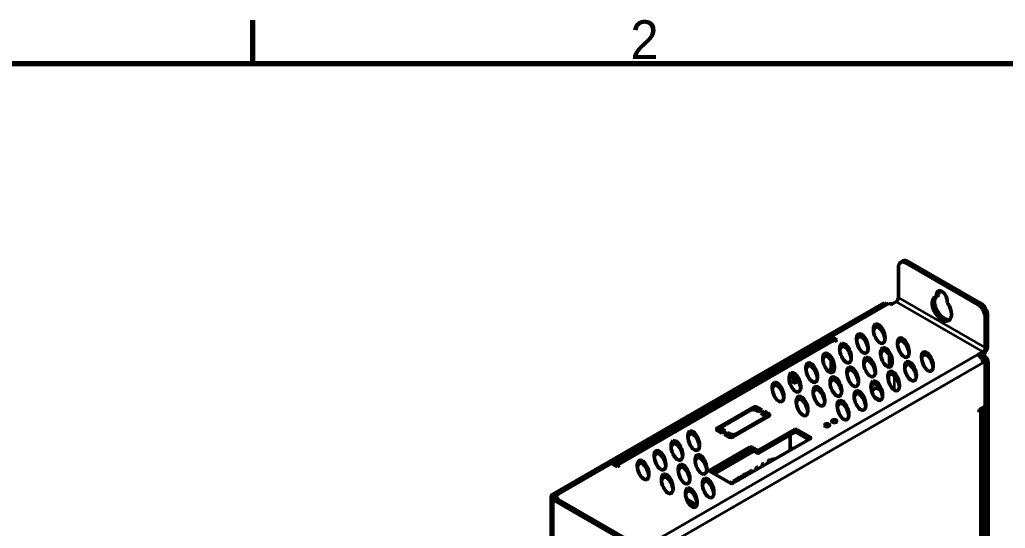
# Model space of a CAD drawing. Header units: millimetres. Extents: x 1506 to 4435, y -334 to 994.
# Drawn here: x 2350.5 to 2639.8, y 825 to 974.4 of the extents above; entities that cross this region are included whole.
import ezdxf

# ---------------------------------------------------------------- set-up
doc = ezdxf.new("R2010")
doc.units = ezdxf.units.MM
doc.header["$LTSCALE"] = 3.5
doc.layers.get('0').update_dxf_attribs({"lineweight": 25})
for name, color, linetype, lineweight in [('경계(ISO)', 7, 'Continuous', 70), ('외형선(ISO)', 7, 'Continuous', 50), ('좁은 외형선(ISO)', 7, 'Continuous', 35)]:
    doc.layers.add(name, color=color, linetype=linetype, lineweight=lineweight)
doc.styles.get("Standard").update_dxf_attribs({"font": ''})
doc.styles.get('Standard').set_extended_font_data('Gulim')

# ---------------------------------------------------------------- blocks, each defined once
blk = doc.blocks.new('경계 Default Border')
at = {"layer": '경계(ISO)'}
blk.add_line((280, 287), (280, 290.9), dxfattribs=at)
at = {"layer": '경계(ISO)', "flags": 128}
blk.add_lwpolyline([(10, 10), (10, 287), (410, 287), (410, 10), (10, 10)], dxfattribs=at)
at = {"layer": '경계(ISO)', "insert": (314.007, 287.395), "char_height": 3.5, "attachment_point": 7}
blk.add_mtext('2', dxfattribs=at)

msp = doc.modelspace()

# ---------------------------------------------------------------- linework, layer by layer
at = {"layer": '외형선(ISO)'}
for p, q in [((2609.0349, 903.1313), (2609.742, 903.5396)), ((2610.5349, 902.9828), (2631.7481, 890.7353)), ((2632.4552, 891.1436), (2611.242, 903.391)), ((2608.4135, 892.7766), (2608.4135, 901.758)), ((2604.3123, 891.2252), (2507.0144, 835.0502)), ((2588.6146, 881.3456), (2605.5851, 891.1436)), ((2605.0194, 890.817), (2604.3123, 891.2252)), ((2606.2922, 890.7353), (2605.5851, 891.1436)), ((2606.2922, 890.7353), (2607.7064, 891.5518)), ((2620.3218, 893.5496), (2619.6147, 893.1413)), ((2605.0194, 890.817), (2507.7215, 834.642)), ((2633.8694, 887.0611), (2633.8694, 878.0796)), ((2634.5765, 878.4879), (2634.5765, 887.4693)), ((2588.3217, 880.2199), (2525.2477, 843.8042)), ((2590.3823, 880.325), (2588.6146, 881.3456)), ((2588.6146, 880.5291), (2588.6146, 881.3456)), ((2589.3217, 880.1209), (2588.6146, 880.5291)), ((2589.6752, 879.9167), (2589.3217, 880.1209)), ((2590.3823, 880.325), (2589.6752, 879.9167)), ((2633.1623, 876.8549), (2631.7481, 876.0384)), ((2588.6146, 872.3641), (2588.6146, 874.5333)), ((2632.3299, 875.5578), (2633.1623, 876.0384)), ((2632.5966, 875.5485), (2632.4552, 875.6301)), ((2633.037, 874.3331), (2633.1623, 874.4054)), ((2633.3037, 875.9567), (2633.1623, 876.0384)), ((2633.1623, 874.4054), (2633.8694, 873.9971)), ((2633.1623, 873.5889), (2633.8694, 873.9971)), ((2633.8694, 873.9971), (2633.8694, 860.9332)), ((2634.0108, 729.7222), (2634.0108, 873.099)), ((2634.7179, 730.1304), (2634.7179, 873.5072)), ((2583.6873, 867.8864), (2584.4328, 868.3168)), ((2578.7376, 865.0287), (2579.483, 865.4591)), ((2600.5709, 865.2783), (2601.7246, 866.4085)), ((2601.7246, 866.4085), (2603.228, 865.5405)), ((2601.7246, 866.4085), (2603.0783, 865.8414)), ((2573.7878, 862.1709), (2574.5333, 862.6013)), ((2601.3848, 863.6033), (2603.0887, 862.6196)), ((2555.3098, 854.5237), (2565.7043, 860.5249)), ((2564.9972, 859.7084), (2556.724, 854.9319)), ((2567.2953, 859.1981), (2566.4114, 859.7084)), ((2567.1185, 860.5249), (2568.3559, 859.8105)), ((2567.6488, 859.4023), (2567.1185, 859.7084)), ((2568.3559, 859.8105), (2567.2953, 859.1981)), ((2568.0024, 858.7899), (2569.0631, 859.4023)), ((2569.0631, 859.4023), (2570.3005, 858.6878)), ((2569.0631, 859.4023), (2569.0631, 858.5858)), ((2632.1016, 859.9126), (2633.8694, 860.9332)), ((2632.1016, 859.0961), (2632.1016, 859.9126)), ((2632.4552, 859.3002), (2632.1016, 859.0961)), ((2633.041, 742.5412), (2633.041, 860.1167)), ((2570.3005, 857.8713), (2559.906, 851.8701)), ((2560.6131, 852.6866), (2568.8863, 857.4631)), ((2568.8863, 858.2796), (2568.0024, 858.7899)), ((2569.0631, 858.5858), (2568.7095, 858.3816)), ((2570.3005, 857.8713), (2569.0631, 858.5858)), ((2569.1792, 857.8713), (2569.1792, 857.2239)), ((2556.4311, 854.3546), (2555.3098, 853.7072)), ((2556.5473, 852.9928), (2555.3098, 853.7072)), ((2556.4311, 854.5237), (2556.4311, 853.7072)), ((2557.6079, 853.6051), (2556.5473, 852.9928)), ((2556.724, 854.1154), (2557.6079, 853.6051)), ((2567.5428, 848.0325), (2577.8665, 853.993)), ((2578.5736, 853.993), (2582.4627, 851.7476)), ((2556.9008, 853.1969), (2556.724, 853.2989)), ((2557.2544, 852.5845), (2558.315, 853.1969)), ((2558.4918, 851.8701), (2557.2544, 852.5845)), ((2558.315, 852.3804), (2557.9615, 852.1763)), ((2558.315, 853.1969), (2559.1989, 852.6866)), ((2558.315, 853.1969), (2558.315, 852.3804)), ((2559.1989, 851.8701), (2558.315, 852.3804)), ((2582.4627, 851.3394), (2559.8353, 838.2754)), ((2577.8665, 853.1765), (2567.5428, 847.216)), ((2576.5937, 848.1879), (2576.5937, 852.4416)), ((2582.1092, 851.1352), (2578.5736, 853.1765)), ((2549.0391, 847.8822), (2549.7846, 848.3126)), ((2553.1885, 842.1129), (2564.7851, 848.8082)), ((2564.7851, 847.9917), (2553.5421, 841.5006)), ((2565.9871, 847.7059), (2554.3906, 841.0107)), ((2565.4922, 848.8082), (2566.8357, 848.0325)), ((2566.8357, 847.216), (2565.4922, 847.9917)), ((2576.4862, 847.8888), (2576.4862, 847.8897)), ((2544.0893, 845.0245), (2544.8348, 845.4549)), ((2570.2581, 844.8645), (2569.9045, 845.0687)), ((2569.9045, 844.7421), (2570.2581, 844.5379)), ((2570.1874, 845.232), (2570.5409, 845.0278)), ((2570.2581, 844.8645), (2570.5409, 845.0278)), ((2570.2581, 844.5379), (2570.2581, 844.8645)), ((2570.5409, 845.0278), (2570.5409, 844.7012)), ((2571.0415, 844.7453), (2571.0415, 844.7461)), ((2508.5701, 835.1319), (2524.1264, 844.1134)), ((2525.8942, 843.0927), (2524.1264, 844.1134)), ((2526.6013, 843.501), (2525.8942, 843.0927)), ((2526.2477, 843.7051), (2526.6013, 843.501)), ((2539.1396, 842.1668), (2539.8851, 842.5972)), ((2565.1386, 841.9088), (2559.906, 838.8878)), ((2564.8133, 841.721), (2564.4598, 841.9251)), ((2564.7426, 842.0884), (2565.0962, 841.8843)), ((2565.6336, 841.623), (2565.1386, 841.9088)), ((2566.666, 842.7906), (2566.3124, 842.9948)), ((2566.3124, 842.6682), (2566.666, 842.464)), ((2566.5953, 843.1581), (2566.9488, 842.9539)), ((2566.666, 842.7906), (2566.9488, 842.9539)), ((2566.666, 842.464), (2566.666, 842.7906)), ((2566.666, 842.464), (2566.9488, 842.6273)), ((2566.9488, 842.9539), (2566.9488, 842.6273)), ((2568.462, 843.8276), (2568.1085, 844.0317)), ((2568.1085, 843.7051), (2568.462, 843.501)), ((2568.3913, 844.195), (2568.7449, 843.9909)), ((2568.462, 843.8276), (2568.7449, 843.9909)), ((2568.462, 843.501), (2568.462, 843.8276)), ((2568.462, 843.501), (2568.7449, 843.6643)), ((2568.7449, 843.9909), (2568.7449, 843.6643)), ((2570.2581, 844.5379), (2570.5409, 844.7012)), ((2534.1898, 839.309), (2534.9353, 839.7394)), ((2559.1282, 838.2754), (2553.1885, 841.7047)), ((2560.8298, 839.1572), (2560.8298, 839.2389)), ((2561.2212, 839.6471), (2560.8677, 839.8512)), ((2560.8677, 839.5246), (2560.9384, 839.4838)), ((2561.1505, 840.0145), (2561.5041, 839.8104)), ((2561.3298, 839.1572), (2561.3298, 839.2389)), ((2562.6259, 840.1942), (2562.6259, 840.2758)), ((2563.0173, 840.6841), (2562.6637, 840.8882)), ((2562.6637, 840.5616), (2562.7344, 840.5208)), ((2562.9466, 841.0515), (2563.3001, 840.8474)), ((2563.1259, 840.1942), (2563.1259, 840.2758)), ((2564.4219, 841.2311), (2564.4219, 841.3128)), ((2564.4598, 841.5985), (2564.5305, 841.5577)), ((2564.9219, 841.2311), (2564.9219, 841.3128)), ((2559.4818, 838.6428), (2558.9868, 838.3571)), ((2559.9767, 838.3571), (2559.4818, 838.6428)), ((2559.906, 838.3979), (2559.906, 838.8878)), ((2559.906, 838.8878), (2560.401, 838.602)), ((2506.4286, 685.6314), (2506.4286, 834.2337)), ((2507.0144, 833.4173), (2532.4703, 818.7203)), ((2533.1774, 819.1286), (2507.7215, 833.8255)), ((2507.9843, 833.6738), (2507.9843, 834.3154)), ((2533.3188, 819.2102), (2508.5701, 833.4989)), ((2546.282, 833.3883), (2546.5907, 833.3362)), ((2546.5907, 833.3362), (2549.1934, 831.8335)), ((2546.6626, 832.5947), (2548.8711, 831.3196))]:
    msp.add_line(p, q, dxfattribs=at)
for centre, major_axis, ratio, start_param, end_param in [((2610.5349, 900.5333), (-1.5, 2.5981), 0.57735027, 5.49778714, 7.06858347), ((2611.242, 900.9415), (-1.5, 2.5981), 0.57735027, 5.49778714, 6.28318531), ((2621.1415, 892.7766), (-1.125, 1.9486), 0.57735027, 3.64189438, 7.35367991), ((2621.8486, 893.1848), (-1.125, 1.9486), 0.57735027, 0.31968726, 1.0704946), ((2607.7064, 892.3683), (0.5, 0.866), 0.57735027, 3.92699082, 5.49778714), ((2621.1415, 889.5106), (-2, 3.4641), 0.57735027, 6.06798002, 11.21077957), ((2621.8486, 889.9188), (2, -3.4641), 0.57735027, 3.31930325, 6.10547471), ((2632.4552, 888.6941), (1.5, -2.5981), 0.57735027, 0.78539816, 2.35619449), ((2606.4336, 889.8372), (-2, 0), 0.57735027, 4.57049193, 4.97418837), ((2631.7481, 888.2858), (1.5, -2.5981), 0.57735027, 0.78539816, 2.35619449), ((2602.7567, 881.3456), (-1.0473, 2.8014), 0.48411736, 4.21708434, 7.03415894), ((2589.3217, 878.4879), (-1, 1.7321), 0.57735027, 5.49778714, 6.28318531), ((2597.8069, 878.4879), (-1.0473, 2.8014), 0.48411736, 4.21708434, 7.03415894), ((2609.8278, 877.2631), (-1.0473, 2.8014), 0.48411736, 4.21708434, 7.03415894), ((2592.8572, 875.6301), (-1.0473, 2.8014), 0.48411736, 4.21708434, 7.03415894), ((2604.878, 874.4054), (-1.0473, 2.8014), 0.48411736, 4.21708434, 7.03415894), ((2633.1623, 877.6714), (-1, -1.7321), 0.57735027, 0.78539816, 2.35619449), ((2633.1623, 877.6714), (-0.5, -0.866), 0.57735027, 0.78539816, 2.35619449), ((2587.9075, 872.7724), (-1.0473, 2.8014), 0.48411736, 4.21708434, 7.03415894), ((2599.9283, 871.5476), (-1.0473, 2.8014), 0.48411736, 4.21708434, 7.03415894), ((2616.8988, 873.1806), (-1.0473, 2.8014), 0.48411736, 4.21708434, 7.03415894), ((2631.7481, 874.4054), (1, -1.7321), 0.57735027, 0.78539816, 2.35619449), ((2632.5966, 873.9155), (1, -1.7321), 0.57735027, 1.30899694, 2.35619449), ((2633.3037, 874.3237), (-1, 1.7321), 0.57735027, 3.92699082, 5.49778714), ((2632.5966, 873.9155), (1, -1.7321), 0.57735027, 0.78539816, 1.23642498), ((2582.9577, 869.9146), (-1.0473, 2.8014), 0.48411736, 4.21708434, 7.03415894), ((2587.2003, 871.5476), (-1, -1.7321), 0.57735027, 1.52856484, 2.35619449), ((2594.9785, 868.6899), (-1.0473, 2.8014), 0.48411736, 4.21708434, 7.03415894), ((2611.9491, 870.3229), (-1.0473, 2.8014), 0.48411736, 4.21708434, 7.03415894), ((2578.008, 867.0569), (-1.0473, 2.8014), 0.48411736, 4.21708434, 7.03415894), ((2578.2908, 868.8532), (-0.6148, -1.0648), 0.57735027, 4.29693832, 7.86572197), ((2577.5837, 869.2615), (0.6147, 1.0648), 0.57735027, 3.75434024, 5.03279404), ((2576.8766, 869.6697), (1.25, 2.1651), 0.57735027, 4.40439541, 4.87583779), ((2590.0288, 865.8322), (-1.0473, 2.8014), 0.48411736, 4.21708434, 7.03415894), ((2606.9993, 867.4652), (-1.0473, 2.8014), 0.48411736, 4.21708434, 7.03415894), ((2573.0582, 864.1992), (-1.0473, 2.8014), 0.48411736, 4.21708434, 7.03415894), ((2585.079, 862.9744), (-1.0473, 2.8014), 0.48411736, 4.21708434, 7.03415894), ((2602.0496, 864.6074), (-1.0473, 2.8014), 0.48411736, 4.21708434, 7.03415894), ((2580.1293, 860.1167), (-1.0473, 2.8014), 0.48411736, 4.21708434, 7.03415894), ((2597.0998, 861.7497), (-1.0473, 2.8014), 0.48411736, 4.21708434, 7.03415894), ((2565.7043, 859.3002), (1, 0), 0.57735027, 0.78539816, 2.35619449), ((2566.4114, 860.1167), (-1, 0), 0.57735027, 3.92699082, 5.49778714), ((2566.4114, 859.3002), (1, 0), 0.57735027, 0.78539816, 1.93216345), ((2592.1501, 858.8919), (-1.0473, 2.8014), 0.48411736, 4.21708434, 7.03415894), ((2631.041, 860.1167), (2, 0), 0.57735027, 5.49778714, 6.54498469), ((2568.1792, 857.8713), (1, 0), 0.57735027, 5.49778714, 7.06858347), ((2569.5934, 858.2796), (1, 0), 0.57735027, 5.49778714, 7.06858347), ((2556.0169, 854.1154), (-1, 0), 0.57735027, 5.49778714, 7.06858347), ((2557.4311, 854.5237), (-1, 0), 0.57735027, 5.49778714, 7.06858347), ((2557.4311, 853.7072), (-1, 0), 0.57735027, 0, 0.78539816), ((2578.2201, 853.7888), (-0.5, 0), 0.57735027, 3.92699082, 5.49778714), ((2587.4478, 854.4625), (-0.75, 0), 0.57735027, 4.37255207, 5.05222589), ((2589.5692, 855.6872), (-0.75, 0), 0.57735027, 4.37255207, 5.05222589), ((2548.3095, 849.9105), (-1.0473, 2.8014), 0.48411736, 4.21708434, 7.03415894), ((2559.1989, 852.2783), (1, 0), 0.57735027, 3.92699082, 5.49778714), ((2559.906, 853.0948), (-1, 0), 0.57735027, 0.78539816, 2.35619449), ((2559.906, 852.2783), (1, 0), 0.57735027, 3.92699082, 4.35102186), ((2578.2201, 852.9723), (0.5, 0), 0.57735027, 0.78539816, 2.35619449), ((2582.1092, 851.5435), (0.5, 0), 0.57735027, 5.49778714, 7.06858347), ((2543.3597, 847.0527), (-1.0473, 2.8014), 0.48411736, 4.21708434, 7.03415894), ((2565.1386, 848.6041), (-0.5, 0), 0.57735027, 3.92699082, 5.49778714), ((2565.1386, 847.7876), (0.5, 0), 0.57735027, 0.78539816, 2.35619449), ((2567.1892, 848.2367), (-0.5, 0), 0.57735027, 0.78539816, 2.35619449), ((2538.41, 844.195), (-1.0473, 2.8014), 0.48411736, 4.21708434, 7.03415894), ((2550.4308, 842.9703), (-1.0473, 2.8014), 0.48411736, 4.21708434, 7.03415894), ((2567.1892, 847.4202), (0.5, 0), 0.57735027, 3.92699082, 5.49778714), ((2526.2477, 842.0721), (-1, 1.7321), 0.57735027, 5.49778714, 6.54498469), ((2533.4602, 841.3373), (-1.0473, 2.8014), 0.48411736, 4.21708434, 7.03415894), ((2545.481, 840.1125), (-1.0473, 2.8014), 0.48411736, 4.21708434, 7.03415894), ((2553.5421, 841.9088), (-0.5, 0), 0.57735027, 5.49778714, 7.06858347), ((2540.5313, 837.2548), (-1.0473, 2.8014), 0.48411736, 4.21708434, 7.03415894), ((2552.5521, 836.03), (-1.0473, 2.8014), 0.48411736, 4.21708434, 7.03415894), ((2561.0798, 839.1572), (-0.25, 0), 0.57735027, 0, 1.71269338), ((2561.0798, 839.1572), (0.25, 0), 0.57735027, 6.14128825, 6.28318531), ((2562.8759, 840.1942), (-0.25, 0), 0.57735027, 0, 1.71269338), ((2562.8759, 840.1942), (0.25, 0), 0.57735027, 6.14128825, 6.28318531), ((2564.6719, 841.2311), (-0.25, 0), 0.57735027, 0, 1.71269338), ((2564.6719, 841.2311), (0.25, 0), 0.57735027, 6.14128825, 6.28318531), ((2547.6024, 833.1723), (-1.0473, 2.8014), 0.48411736, 4.21708434, 7.03415894), ((2559.4818, 838.4795), (0.5, 0), 0.57735027, 3.92699082, 5.49778714), ((2508.4286, 834.2337), (-2, 0), 0.57735027, 5.49778714, 7.06858347), ((2508.4286, 834.2337), (-1, 0), 0.57735027, 5.49778714, 7.06858347), ((2509.9843, 834.3154), (-2, 0), 0.57735027, 5.49778714, 7.06858347)]:
    msp.add_ellipse(centre, major_axis=major_axis, ratio=ratio, start_param=start_param, end_param=end_param, dxfattribs=at)
for centre, major_axis, ratio in [((2602.7567, 882.1621), (-1.0473, 2.8014), 0.48411736), ((2597.8069, 879.3044), (-1.0473, 2.8014), 0.48411736), ((2592.8572, 876.4466), (-1.0473, 2.8014), 0.48411736), ((2609.8278, 878.0796), (-1.0473, 2.8014), 0.48411736), ((2587.9075, 873.5889), (-1.0473, 2.8014), 0.48411736), ((2604.878, 875.2219), (-1.0473, 2.8014), 0.48411736), ((2616.8988, 873.9971), (-1.0473, 2.8014), 0.48411736), ((2582.9577, 870.7311), (-1.0473, 2.8014), 0.48411736), ((2599.9283, 872.3641), (-1.0473, 2.8014), 0.48411736), ((2611.9491, 871.1394), (-1.0473, 2.8014), 0.48411736), ((2578.008, 867.8734), (-1.0473, 2.8014), 0.48411736), ((2594.9785, 869.5064), (-1.0473, 2.8014), 0.48411736), ((2606.9993, 868.2817), (-1.0473, 2.8014), 0.48411736), ((2573.0582, 865.0157), (-1.0473, 2.8014), 0.48411736), ((2590.0288, 866.6487), (-1.0473, 2.8014), 0.48411736), ((2602.0496, 865.4239), (-1.0473, 2.8014), 0.48411736), ((2585.079, 863.7909), (-1.0473, 2.8014), 0.48411736), ((2597.0998, 862.5662), (-1.0473, 2.8014), 0.48411736), ((2580.1293, 860.9332), (-1.0473, 2.8014), 0.48411736), ((2592.1501, 859.7084), (-1.0473, 2.8014), 0.48411736), ((2589.5692, 856.5037), (-0.75, 0), 0.57735027), ((2548.3095, 850.727), (-1.0473, 2.8014), 0.48411736), ((2587.4478, 855.2789), (-0.75, 0), 0.57735027), ((2543.3597, 847.8692), (-1.0473, 2.8014), 0.48411736), ((2538.41, 845.0115), (-1.0473, 2.8014), 0.48411736), ((2533.4602, 842.1538), (-1.0473, 2.8014), 0.48411736), ((2550.4308, 843.7868), (-1.0473, 2.8014), 0.48411736), ((2545.481, 840.929), (-1.0473, 2.8014), 0.48411736), ((2540.5313, 838.0713), (-1.0473, 2.8014), 0.48411736), ((2552.5521, 836.8465), (-1.0473, 2.8014), 0.48411736), ((2561.0798, 839.2389), (0.25, 0), 0.57735027), ((2562.8759, 840.2758), (0.25, 0), 0.57735027), ((2564.6719, 841.3128), (0.25, 0), 0.57735027), ((2547.6024, 833.9888), (-1.0473, 2.8014), 0.48411736)]:
    msp.add_ellipse(centre, major_axis=major_axis, ratio=ratio, dxfattribs=at)
for points, knots in [([(2559.2725, 851.8316), (2559.2702, 851.8265), (2559.2681, 851.8214), (2559.2515, 851.7799), (2559.2412, 851.7412), (2559.2363, 851.7014)], [6.819658888, 6.819658888, 6.819658888, 6.819658888, 6.84180631, 6.84180631, 6.996677433, 6.996677433, 6.996677433, 6.996677433]), ([(2577.502, 848.4753), (2577.4678, 848.4798), (2577.4332, 848.4829), (2577.308, 848.4889), (2577.2166, 848.4838), (2577.0389, 848.4541), (2576.9526, 848.4295), (2576.7919, 848.3589), (2576.7171, 848.3129), (2576.5974, 848.2001), (2576.5496, 848.1359), (2576.4982, 848.0072), (2576.4862, 847.9486), (2576.4862, 847.8897)], [5.27388137, 5.27388137, 5.27388137, 5.27388137, 5.41402435, 5.41402435, 5.77976885, 5.77976885, 6.14783335, 6.14783335, 6.51895287, 6.51895287, 6.84180631, 6.84180631, 7.06858347, 7.06858347, 7.06858347, 7.06858347]), ([(2572.0573, 845.3318), (2572.0231, 845.3363), (2571.9885, 845.3394), (2571.8632, 845.3454), (2571.7718, 845.3403), (2571.5942, 845.3105), (2571.5079, 845.286), (2571.3471, 845.2154), (2571.2724, 845.1693), (2571.1527, 845.0566), (2571.1049, 844.9924), (2571.0535, 844.8637), (2571.0415, 844.8051), (2571.0415, 844.7461)], [5.27388137, 5.27388137, 5.27388137, 5.27388137, 5.41402435, 5.41402435, 5.77976885, 5.77976885, 6.14783335, 6.14783335, 6.51895287, 6.51895287, 6.84180631, 6.84180631, 7.06858347, 7.06858347, 7.06858347, 7.06858347])]:
    msp.add_open_spline(points, degree=3, knots=knots, dxfattribs=at)
at = {"layer": '좁은 외형선(ISO)'}
for p, q in [((2610.5349, 902.9828), (2611.242, 903.391)), ((2607.7064, 891.5518), (2633.1623, 876.8549)), ((2633.8694, 878.0796), (2608.4135, 892.7766)), ((2632.4552, 891.1436), (2631.7481, 890.7353)), ((2633.8694, 887.0611), (2634.5765, 887.4693)), ((2589.3217, 880.1209), (2526.2477, 843.7051)), ((2633.8694, 878.0796), (2634.5765, 878.4879)), ((2533.3188, 819.2102), (2631.7481, 876.0384)), ((2605.7265, 872.3772), (2605.7265, 875.9517)), ((2633.3037, 875.9567), (2632.5966, 875.5485)), ((2633.1623, 873.5889), (2534.733, 816.7607)), ((2634.0108, 873.099), (2634.7179, 873.5072)), ((2605.7265, 867.5635), (2605.7265, 870.1308)), ((2607.1408, 869.8754), (2607.1408, 865.655)), ((2565.7043, 860.5249), (2565.7043, 859.8775)), ((2567.1185, 859.7084), (2567.1185, 860.5249)), ((2632.1016, 859.5043), (2632.4552, 859.3002)), ((2632.4552, 741.7247), (2632.4552, 859.3002)), ((2568.8863, 857.4631), (2568.8863, 857.0548)), ((2570.3005, 858.6878), (2570.3005, 857.8713)), ((2555.3098, 853.7072), (2555.3098, 854.5237)), ((2556.724, 853.2989), (2556.724, 854.1154)), ((2577.8665, 853.993), (2577.8665, 853.1765)), ((2578.5736, 853.1765), (2578.5736, 853.993)), ((2559.1989, 852.6866), (2559.1989, 851.8701)), ((2560.6131, 852.2783), (2560.6131, 852.6866)), ((2582.4627, 851.7476), (2582.4627, 851.3394)), ((2564.7851, 848.8082), (2564.7851, 847.9917)), ((2565.4922, 847.9917), (2565.4922, 848.8082)), ((2566.8357, 848.0325), (2566.8357, 847.216)), ((2567.5428, 847.216), (2567.5428, 848.0325)), ((2526.2477, 843.2969), (2526.2477, 843.7051)), ((2553.1885, 841.7047), (2553.1885, 842.1129)), ((2507.0144, 835.0502), (2507.7215, 834.642)), ((2507.7215, 833.8255), (2507.0144, 833.4173)), ((2507.0144, 833.4173), (2507.0144, 684.8149)), ((2507.7215, 834.642), (2507.7215, 833.8255)), ((2508.5701, 833.3356), (2508.5701, 833.4989))]:
    msp.add_line(p, q, dxfattribs=at)
for centre, major_axis, start_param, end_param in [((2560.0828, 851.8497), (-0.6, 0), 0.296567, 0.34862424), ((2577.3362, 847.8897), (-0.85, 0), 0, 0.00173011), ((2577.3362, 848.0938), (-0.6, 0), 4.5498174, 6.44575689), ((2571.8915, 844.7461), (-0.85, 0), 0, 0.00173011), ((2571.8915, 844.9503), (-0.6, 0), 4.5498174, 6.44575689)]:
    msp.add_ellipse(centre, major_axis=major_axis, ratio=0.57735027, start_param=start_param, end_param=end_param, dxfattribs=at)

# ---------------------------------------------------------------- block references
at = {"color": 0, "xscale": 3.25923507, "yscale": 3.25923507, "zscale": 3.25923507}
msp.add_blockref('경계 Default Border', (1506.2952, 26.1252), dxfattribs=at)

doc.saveas('drawing.dxf')
